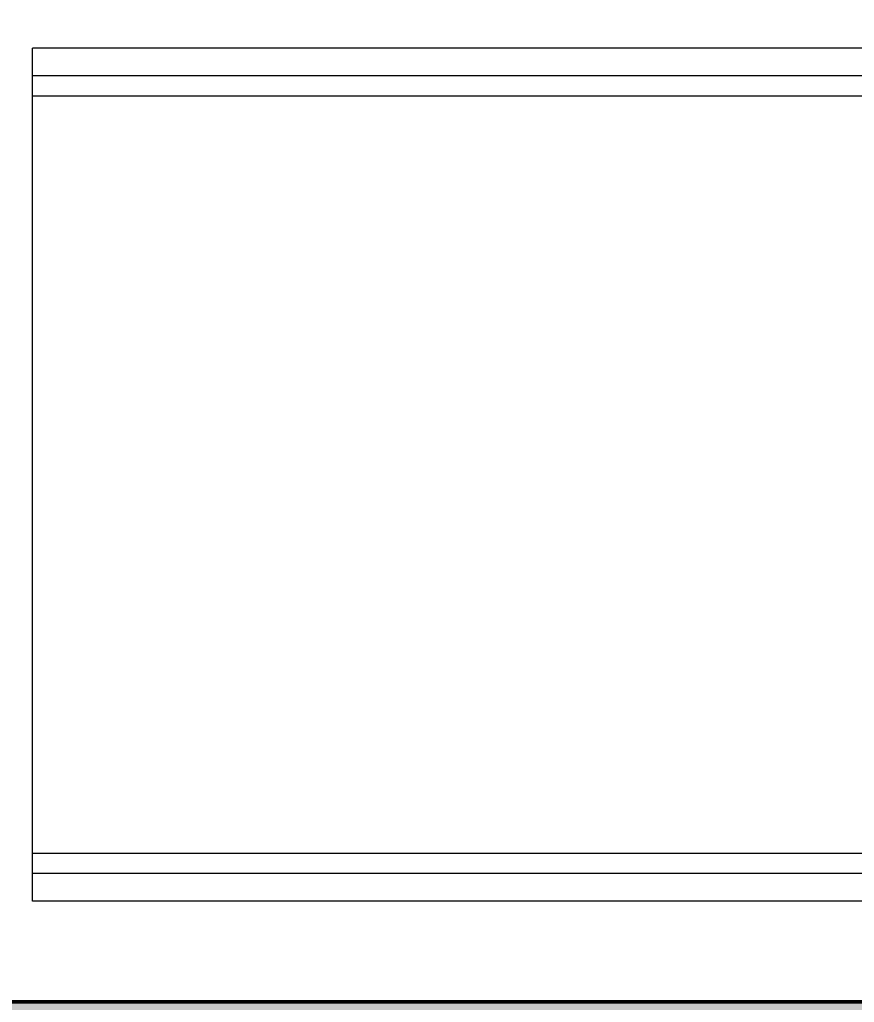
# Model space of a CAD drawing. Header units: millimetres. Extents: x -48147 to 1436659, y -488302 to 18123.
# Drawn here: x 1419950 to 1420475, y -467883 to -467265 of the extents above; entities that cross this region are included whole.
import ezdxf

# ---------------------------------------------------------------- set-up
doc = ezdxf.new("R2010")
doc.units = ezdxf.units.MM
doc.header["$MEASUREMENT"] = 0
doc.linetypes.add('Wipeout_Contour', pattern=[1000, 0, -1000])
for name, color, linetype in [('New_A-20-M_Ceiling', 7, 'Continuous'), ('New_A-95-D_1_20', 7, 'Continuous'), ('S-280-M_STRUCT_FRAME.IFC Import', 7, 'Continuous')]:
    doc.layers.add(name, color=color, linetype=linetype)
doc.layers.add('New_A-20-M_Ceiling_Pen_No__107', color=7, linetype='Continuous', lineweight=15, true_color=0xa6a6a6)
doc.layers.add('New_A-20-M_Ceiling_Pen_No__29', color=7, linetype='Continuous', lineweight=50, true_color=0x2a2a2a)
doc.layers.add('New_A-95-D_1_20_Pen_No__1', color=7, linetype='Continuous', lineweight=13)
doc.layers.add('S-280-M_STRUCT_FRAME.IFC Import_Pen_No__90', color=8, linetype='Continuous', lineweight=20)
doc.styles.add('GENERATED_STYLE_1', font='')
doc.styles.get('GENERATED_STYLE_1').set_extended_font_data('Arial')
doc.dimstyles.new('GENERATED_STYLE__4', dxfattribs={"dimtxt": 125, "dimasz": 47.5, "dimexe": 0.18, "dimexo": 50, "dimgap": 0.09, "dimtad": 1, "dimdec": 0, "dimzin": 0, "dimdsep": 46, "dimtxsty": 'GENERATED_STYLE_1', "dimblk": 'ARROWHEAD_2', "dimblk1": 'ARROWHEAD_2', "dimblk2": 'ARROWHEAD_2', "dimcen": 0.09, "dimclrd": 7, "dimclre": 7, "dimclrt": 7, "dimadec": 0, "dimazin": 0, "dimtfac": 1, "dimtdec": 4, "dimtmove": 0, "dimatfit": 3, "dimfxl": 1, "dimtolj": 1, "dimtzin": 0, "dimarcsym": 0})

# ---------------------------------------------------------------- blocks, each defined once
blk = doc.blocks.new('Section Elem_302_2', base_point=(1424163.9, -483032.8))
at = {"layer": 'New_A-20-M_Ceiling_Pen_No__107', "linetype": 'Continuous'}
blk.add_hatch(color=256, dxfattribs=at).paths.add_polyline_path([(1419669.83, -467882.8), (1419669.83, -467907.8), (1423857.89, -467907.8), (1423857.89, -467882.8)])
at = {"layer": 'New_A-20-M_Ceiling_Pen_No__29', "linetype": 'Continuous'}
blk.add_line((1423851.05, -467882.8), (1419675.99, -467882.8), dxfattribs=at)
blk = doc.blocks.new('Section Elem_393_2', base_point=(1424163.9, -483032.8))
at = {"color": 254, "linetype": 'Wipeout_Contour', "lineweight": 0, "ltscale": 5987534.33601725}
blk.add_wipeout([(1419958.48, -467819.5), (1423851.05, -467819.5), (1423851.05, -467802.1), (1419958.48, -467802.1)], dxfattribs=at).dxf.layer = 'S-280-M_STRUCT_FRAME.IFC Import'
at = {"layer": 'S-280-M_STRUCT_FRAME.IFC Import_Pen_No__90', "linetype": 'Continuous'}
blk.add_line((1423851.05, -467819.5), (1419958.48, -467819.5), dxfattribs=at)
at = {"color": 254, "linetype": 'Wipeout_Contour', "lineweight": 0, "ltscale": 5987521.133772154}
blk.add_wipeout([(1419958.48, -467798.38), (1419958.48, -467802.1), (1423851.05, -467802.1), (1423851.05, -467798.38)], dxfattribs=at).dxf.layer = 'S-280-M_STRUCT_FRAME.IFC Import'
at = {"layer": 'S-280-M_STRUCT_FRAME.IFC Import_Pen_No__90', "linetype": 'Continuous'}
for p in [(1419958.48, -467819.5), (1423851.05, -467802.1)]:
    blk.add_line(p, (1419958.48, -467802.1), dxfattribs=at)
at = {"color": 254, "linetype": 'Wipeout_Contour', "lineweight": 0, "ltscale": 5987513.195720801}
blk.add_wipeout([(1419958.48, -467798.38), (1423851.05, -467798.38), (1423851.05, -467789.4), (1419958.48, -467789.4)], dxfattribs=at).dxf.layer = 'S-280-M_STRUCT_FRAME.IFC Import'
at = {"layer": 'S-280-M_STRUCT_FRAME.IFC Import_Pen_No__90', "linetype": 'Continuous'}
blk.add_line((1419958.48, -467802.1), (1419958.48, -467798.38), dxfattribs=at)
at = {"color": 254, "linetype": 'Wipeout_Contour', "lineweight": 0, "ltscale": 23942874.65779392}
blk.add_wipeout([(1421371.13, -467312.9), (1419958.48, -467312.9), (1419958.48, -467789.4), (1423851.05, -467789.4), (1423851.05, -467312.9), (1421378.13, -467312.9), (1421378.13, -467614.3), (1421381.12, -467621.51), (1421388.33, -467624.5), (1421460.18, -467624.5), (1421460.18, -467634.2), (1421289.08, -467634.2), (1421289.08, -467624.5), (1421360.93, -467624.5), (1421368.14, -467621.51), (1421371.13, -467614.3)], dxfattribs=at).dxf.layer = 'S-280-M_STRUCT_FRAME.IFC Import'
at = {"layer": 'S-280-M_STRUCT_FRAME.IFC Import_Pen_No__90', "linetype": 'Continuous'}
for p in [(1419958.48, -467798.38), (1423851.05, -467789.4)]:
    blk.add_line(p, (1419958.48, -467789.4), dxfattribs=at)
at = {"color": 254, "linetype": 'Wipeout_Contour', "lineweight": 0, "ltscale": 5982194.485515653}
blk.add_wipeout([(1421371.13, -467303.92), (1419958.48, -467303.92), (1419958.48, -467312.9), (1421371.13, -467312.9)], dxfattribs=at).dxf.layer = 'S-280-M_STRUCT_FRAME.IFC Import'
at = {"layer": 'S-280-M_STRUCT_FRAME.IFC Import_Pen_No__90', "linetype": 'Continuous'}
for p in [(1419958.48, -467789.4), (1421371.13, -467312.9)]:
    blk.add_line(p, (1419958.48, -467312.9), dxfattribs=at)
at = {"color": 254, "linetype": 'Wipeout_Contour', "lineweight": 0, "ltscale": 7478402.943546049}
blk.add_wipeout([(1419958.48, -467300.2), (1419958.48, -467303.92), (1421371.13, -467303.92), (1421371.13, -467302.7), (1421370.1, -467300.2)], dxfattribs=at).dxf.layer = 'S-280-M_STRUCT_FRAME.IFC Import'
at = {"layer": 'S-280-M_STRUCT_FRAME.IFC Import_Pen_No__90', "linetype": 'Continuous'}
blk.add_line((1419958.48, -467312.9), (1419958.48, -467303.92), dxfattribs=at)
at = {"color": 254, "linetype": 'Wipeout_Contour', "lineweight": 0, "ltscale": 10470647.52173374}
blk.add_wipeout([(1421289.08, -467282.8), (1419958.48, -467282.8), (1419958.48, -467300.2), (1421370.1, -467300.2), (1421368.14, -467295.48), (1421360.93, -467292.5), (1421289.08, -467292.5)], dxfattribs=at).dxf.layer = 'S-280-M_STRUCT_FRAME.IFC Import'
at = {"layer": 'S-280-M_STRUCT_FRAME.IFC Import_Pen_No__90', "linetype": 'Continuous'}
for p, q in [((1419958.48, -467300.2), (1419958.48, -467282.8)), ((1421289.08, -467282.8), (1419958.48, -467282.8)), ((1419958.48, -467303.92), (1419958.48, -467300.2)), ((1421370.1, -467300.2), (1419958.48, -467300.2))]:
    blk.add_line(p, q, dxfattribs=at)
blk = doc.blocks.new('*D527', base_point=(1424163.9, -483032.8))
at = {"layer": 'New_A-95-D_1_20_Pen_No__1', "linetype": 'Continuous'}
for p, q in [((1414179.05, -467264.75), (1414241.55, -467300.84)), ((1414257.17, -467282.8), (1414163.42, -467282.8)), ((1414210.3, -470882.8), (1414210.3, -467282.8)), ((1414179.05, -470864.75), (1414241.55, -470900.84)), ((1414257.17, -470882.8), (1414163.42, -470882.8)), ((1414210.3, -470907.8), (1414210.3, -470882.8))]:
    blk.add_line(p, q, dxfattribs=at)
at = {"layer": 'New_A-95-D_1_20_Pen_No__1', "insert": (1414185.3, -469297.29), "char_height": 125, "attachment_point": 7, "rotation": 90, "style": 'GENERATED_STYLE_1'}
blk.add_mtext('\\A1;{\\fArial|b0|i0|c0|p34;3,600}', dxfattribs=at)
blk = doc.blocks.new('ARROWHEAD_2')
at = {"color": 0, "linetype": 'Continuous', "lineweight": 0}
for p, q in [((-0.378, -0.655), (0.378, 0.655)), ((0, 0), (-1, 0))]:
    blk.add_line(p, q, dxfattribs=at)

msp = doc.modelspace()

# ---------------------------------------------------------------- block references
at = {"layer": 'New_A-20-M_Ceiling'}
msp.add_blockref('Section Elem_302_2', (1424163.9, -483032.8), dxfattribs=at)
at = {"layer": 'S-280-M_STRUCT_FRAME.IFC Import'}
msp.add_blockref('Section Elem_393_2', (1424163.9, -483032.8), dxfattribs=at)

# ---------------------------------------------------------------- next in the draw order: dimensions: what is measured, and where the dimension line sits
at = {"layer": 'New_A-95-D_1_20', "linetype": 'Continuous'}
dim = msp.add_linear_dim(base=(1414210.3, -467282.8), p1=(1421900.96, -470882.8), p2=(1414203.34, -467282.8), angle=90, dimstyle='GENERATED_STYLE__4', dxfattribs=at)
dim.commit()
dim.dimension.update_dxf_attribs({"geometry": '*D527', "text_midpoint": (1414122.8, -469060.15), "dimtype": 160, "text_rotation": 90})

doc.saveas('drawing.dxf')
